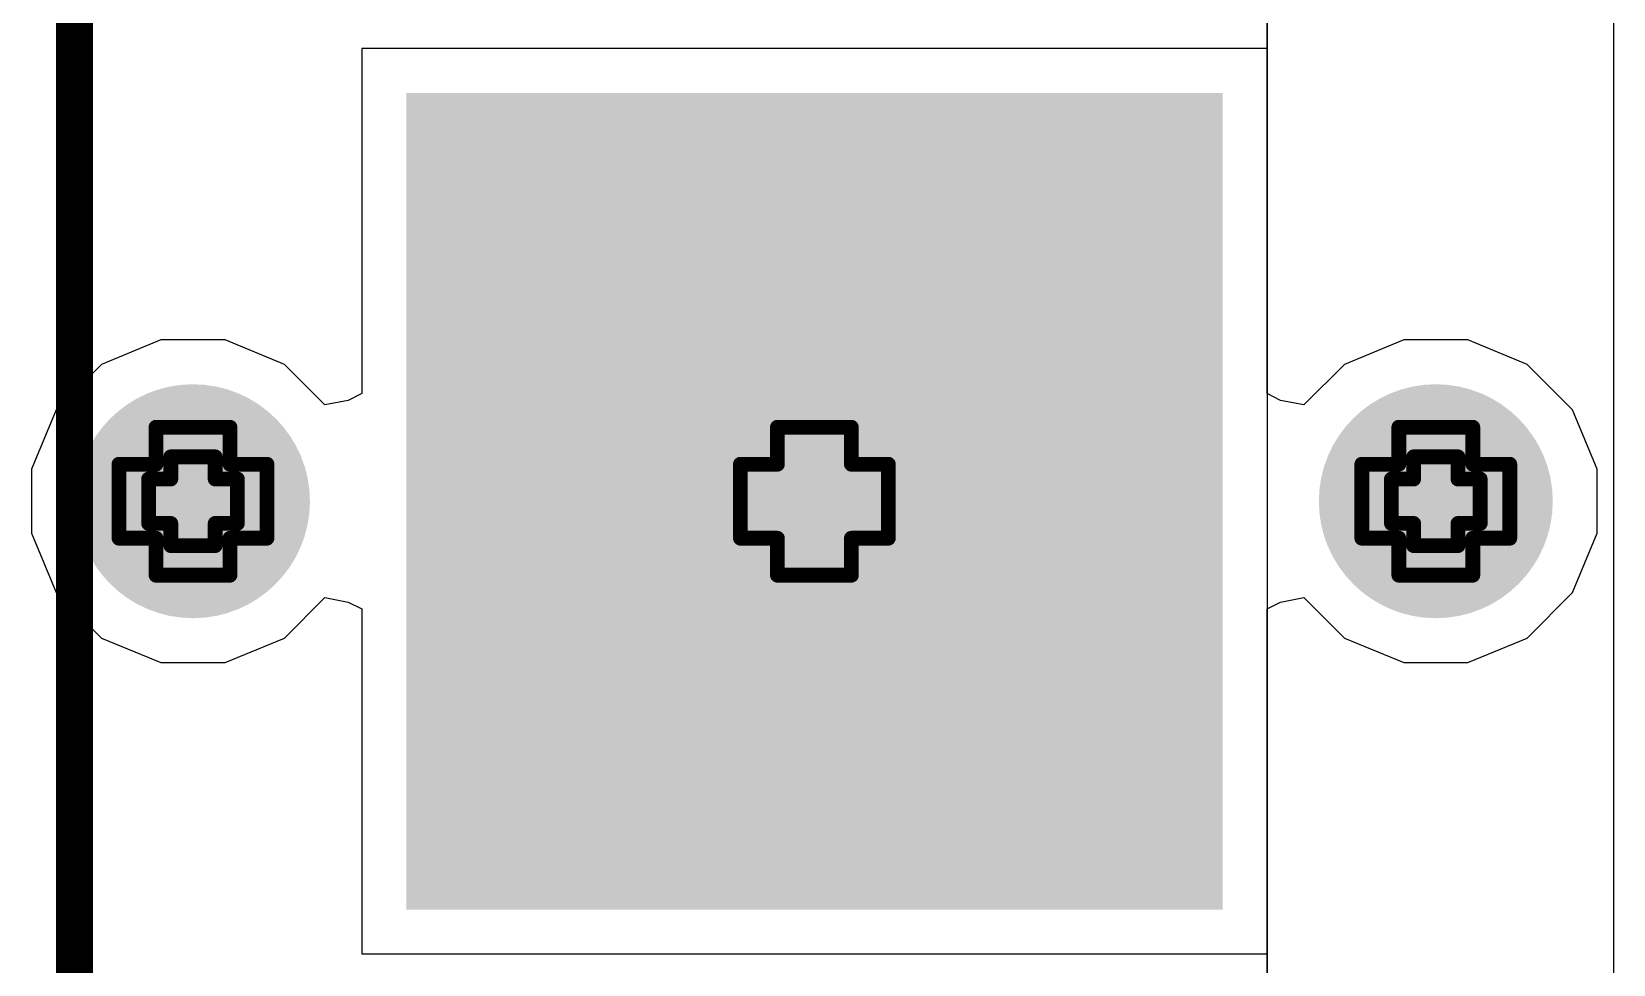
# Model space of a CAD drawing. Header units: inches. Extents: x -7 to 5163, y -3 to 5149.
# Drawn here: x 5.44 to 10.87, y 184.97 to 188.18 of the extents above; entities that cross this region are included whole.
import ezdxf

# ---------------------------------------------------------------- set-up
doc = ezdxf.new("R2010")
doc.units = ezdxf.units.IN
for name, color, linetype in [('Bottom Layer', 5, 'Continuous'), ('Bottom Solder', 6, 'Continuous'), ('Drill Drawing', 1, 'Continuous'), ('GND', 76, 'Continuous'), ('Multi-Layer', 9, 'Continuous'), ('Pad Holes', 156, 'Continuous'), ('PWR', 16, 'Continuous'), ('Top Layer', 1, 'Continuous'), ('Top Overlay', 2, 'Continuous'), ('Top Solder', 216, 'Continuous'), ('Via Holes', 16, 'Continuous')]:
    doc.layers.add(name, color=color, linetype=linetype)

# ---------------------------------------------------------------- blocks, each defined once
blk = doc.blocks.new('1729128_68')
at = {"layer": 'Bottom Layer'}
blk.add_hatch(color=5, dxfattribs=at).paths.add_polyline_path([(-3.84, 1.3), (-1.24, 1.3), (-1.24, -1.3), (-3.84, -1.3)])
at = {"layer": 'Bottom Solder'}
blk.add_hatch(color=6, dxfattribs=at).paths.add_polyline_path([(-3.9416, 1.4016), (-1.1384, 1.4016), (-1.1384, -1.4016), (-3.9416, -1.4016)])
at = {"layer": 'GND'}
blk.add_hatch(color=76, dxfattribs=at).paths.add_polyline_path([(-3.84, 1.3), (-1.24, 1.3), (-1.24, -1.3), (-3.84, -1.3)])
at = {"layer": 'Multi-Layer'}
blk.add_hatch(color=9, dxfattribs=at).paths.add_polyline_path([(-3.84, 1.3), (-1.24, 1.3), (-1.24, -1.3), (-3.84, -1.3)])
at = {"layer": 'Pad Holes'}
h = blk.add_hatch(color=7, dxfattribs=at)
edge = h.paths.add_edge_path()
edge.add_arc((-2.54, 0), 0.66, 0, 360)
at = {"layer": 'PWR'}
blk.add_hatch(color=16, dxfattribs=at).paths.add_polyline_path([(-3.84, 1.3), (-1.24, 1.3), (-1.24, -1.3), (-3.84, -1.3)])
at = {"layer": 'Top Layer'}
blk.add_hatch(color=1, dxfattribs=at).paths.add_polyline_path([(-3.84, 1.3), (-1.24, 1.3), (-1.24, -1.3), (-3.84, -1.3)])
at = {"layer": 'Top Solder'}
blk.add_hatch(color=216, dxfattribs=at).paths.add_polyline_path([(-3.9416, 1.4016), (-1.1384, 1.4016), (-1.1384, -1.4016), (-3.9416, -1.4016)])
at = {"layer": 'Top Overlay'}
blk.add_lwpolyline([(-5.08, -4.05, 0.127, 0.127, 0), (-5.08, 4.1, 0.127, 0.127, 0)], format="xyseb", dxfattribs=at)

msp = doc.modelspace()

# ---------------------------------------------------------------- hatches: boundary and pattern name
at = {"layer": 'Bottom Layer'}
h = msp.add_hatch(color=5, dxfattribs=at)
edge = h.paths.add_edge_path()
edge.add_arc((5.9944, 186.563), 0.3, 0, 360)
h = msp.add_hatch(color=5, dxfattribs=at)
edge = h.paths.add_edge_path()
edge.add_arc((10.2616, 186.563), 0.3, 0, 360)
at = {"layer": 'Bottom Solder'}
h = msp.add_hatch(color=6, dxfattribs=at)
edge = h.paths.add_edge_path()
edge.add_arc((5.9944, 186.563), 0.4016, 0, 360)
h = msp.add_hatch(color=6, dxfattribs=at)
edge = h.paths.add_edge_path()
edge.add_arc((10.2616, 186.563), 0.4016, 0, 360)
at = {"layer": 'GND'}
h = msp.add_hatch(color=76, dxfattribs=at)
edge = h.paths.add_edge_path()
edge.add_arc((5.9944, 186.563), 0.3, 0, 360)
h = msp.add_hatch(color=76, dxfattribs=at)
edge = h.paths.add_edge_path()
edge.add_arc((10.2616, 186.563), 0.3, 0, 360)
at = {"layer": 'PWR'}
h = msp.add_hatch(color=16, dxfattribs=at)
edge = h.paths.add_edge_path()
edge.add_arc((5.9944, 186.563), 0.3, 0, 360)
h = msp.add_hatch(color=16, dxfattribs=at)
edge = h.paths.add_edge_path()
edge.add_arc((10.2616, 186.563), 0.3, 0, 360)
at = {"layer": 'Top Layer'}
h = msp.add_hatch(color=1, dxfattribs=at)
edge = h.paths.add_edge_path()
edge.add_arc((5.9944, 186.563), 0.3, 0, 360)
h = msp.add_hatch(color=1, dxfattribs=at)
edge = h.paths.add_edge_path()
edge.add_arc((10.2616, 186.563), 0.3, 0, 360)
at = {"layer": 'Top Solder'}
h = msp.add_hatch(color=216, dxfattribs=at)
edge = h.paths.add_edge_path()
edge.add_arc((5.9944, 186.563), 0.4016, 0, 360)
h = msp.add_hatch(color=216, dxfattribs=at)
edge = h.paths.add_edge_path()
edge.add_arc((10.2616, 186.563), 0.4016, 0, 360)
at = {"layer": 'Via Holes'}
h = msp.add_hatch(color=7, dxfattribs=at)
edge = h.paths.add_edge_path()
edge.add_arc((5.9944, 186.563), 0.15, 0, 360)
h = msp.add_hatch(color=7, dxfattribs=at)
edge = h.paths.add_edge_path()
edge.add_arc((10.2616, 186.563), 0.15, 0, 360)

# ---------------------------------------------------------------- linework, layer by layer
at = {"layer": 'Bottom Layer'}
for p, q in [((9.682, 188.117), (6.574, 188.117)), ((6.574, 188.117), (6.574, 186.9328)), ((9.682, 186.9328), (9.682, 188.117)), ((5.8842, 187.117), (5.6806, 187.0327)), ((6.1046, 187.117), (5.8842, 187.117)), ((6.3082, 187.0327), (6.1046, 187.117)), ((10.1514, 187.117), (9.9478, 187.0327)), ((10.3718, 187.117), (10.1514, 187.117)), ((10.5754, 187.0327), (10.3718, 187.117)), ((5.6806, 187.0327), (5.5247, 186.8768)), ((6.447, 186.8939), (6.3082, 187.0327)), ((9.9478, 187.0327), (9.809, 186.8939)), ((10.7313, 186.8768), (10.5754, 187.0327)), ((6.574, 186.9328), (6.5276, 186.9092)), ((9.7284, 186.9092), (9.682, 186.9328)), ((5.5247, 186.8768), (5.4404, 186.6732)), ((6.5276, 186.9092), (6.447, 186.8939)), ((9.809, 186.8939), (9.7284, 186.9092)), ((10.8156, 186.6732), (10.7313, 186.8768)), ((5.4404, 186.6732), (5.4404, 186.4528)), ((10.8156, 186.4528), (10.8156, 186.6732)), ((5.4404, 186.4528), (5.5247, 186.2492)), ((10.7313, 186.2492), (10.8156, 186.4528)), ((5.5247, 186.2492), (5.6806, 186.0933)), ((6.3082, 186.0933), (6.447, 186.2321)), ((6.447, 186.2321), (6.5276, 186.2168)), ((9.7284, 186.2168), (9.809, 186.2321)), ((9.809, 186.2321), (9.9478, 186.0933)), ((10.5754, 186.0933), (10.7313, 186.2492)), ((6.5276, 186.2168), (6.574, 186.1932)), ((6.574, 186.1932), (6.574, 185.009)), ((9.682, 186.1932), (9.7284, 186.2168)), ((9.682, 185.009), (9.682, 186.1932)), ((5.6806, 186.0933), (5.8842, 186.009)), ((6.1046, 186.009), (6.3082, 186.0933)), ((9.9478, 186.0933), (10.1514, 186.009)), ((10.3718, 186.009), (10.5754, 186.0933)), ((5.8842, 186.009), (6.1046, 186.009)), ((10.1514, 186.009), (10.3718, 186.009)), ((6.574, 185.009), (9.682, 185.009))]:
    msp.add_line(p, q, dxfattribs=at)
at = {"layer": 'Drill Drawing'}
for points in [[(5.8674, 186.69, 0.0508, 0.0508, 0), (5.8674, 186.817, 0.0508, 0.0508, 0)], [(5.8674, 186.817, 0.0508, 0.0508, 0), (6.1214, 186.817, 0.0508, 0.0508, 0)], [(6.1214, 186.69, 0.0508, 0.0508, 0), (6.1214, 186.817, 0.0508, 0.0508, 0)], [(8.001, 186.69, 0.0508, 0.0508, 0), (8.001, 186.817, 0.0508, 0.0508, 0)], [(8.001, 186.817, 0.0508, 0.0508, 0), (8.255, 186.817, 0.0508, 0.0508, 0)], [(8.255, 186.69, 0.0508, 0.0508, 0), (8.255, 186.817, 0.0508, 0.0508, 0)], [(10.1346, 186.69, 0.0508, 0.0508, 0), (10.1346, 186.817, 0.0508, 0.0508, 0)], [(10.1346, 186.817, 0.0508, 0.0508, 0), (10.3886, 186.817, 0.0508, 0.0508, 0)], [(10.3886, 186.69, 0.0508, 0.0508, 0), (10.3886, 186.817, 0.0508, 0.0508, 0)], [(5.7404, 186.436, 0.0508, 0.0508, 0), (5.7404, 186.69, 0.0508, 0.0508, 0)], [(5.7404, 186.69, 0.0508, 0.0508, 0), (5.8674, 186.69, 0.0508, 0.0508, 0)], [(5.9182, 186.6392, 0.0508, 0.0508, 0), (5.9182, 186.7154, 0.0508, 0.0508, 0)], [(5.9182, 186.7154, 0.0508, 0.0508, 0), (6.0706, 186.7154, 0.0508, 0.0508, 0)], [(6.0706, 186.6392, 0.0508, 0.0508, 0), (6.0706, 186.7154, 0.0508, 0.0508, 0)], [(6.1214, 186.69, 0.0508, 0.0508, 0), (6.2484, 186.69, 0.0508, 0.0508, 0)], [(6.2484, 186.436, 0.0508, 0.0508, 0), (6.2484, 186.69, 0.0508, 0.0508, 0)], [(7.874, 186.436, 0.0508, 0.0508, 0), (7.874, 186.69, 0.0508, 0.0508, 0)], [(7.874, 186.69, 0.0508, 0.0508, 0), (8.001, 186.69, 0.0508, 0.0508, 0)], [(8.255, 186.69, 0.0508, 0.0508, 0), (8.382, 186.69, 0.0508, 0.0508, 0)], [(8.382, 186.436, 0.0508, 0.0508, 0), (8.382, 186.69, 0.0508, 0.0508, 0)], [(10.0076, 186.436, 0.0508, 0.0508, 0), (10.0076, 186.69, 0.0508, 0.0508, 0)], [(10.0076, 186.69, 0.0508, 0.0508, 0), (10.1346, 186.69, 0.0508, 0.0508, 0)], [(10.1854, 186.6392, 0.0508, 0.0508, 0), (10.1854, 186.7154, 0.0508, 0.0508, 0)], [(10.1854, 186.7154, 0.0508, 0.0508, 0), (10.3378, 186.7154, 0.0508, 0.0508, 0)], [(10.3378, 186.6392, 0.0508, 0.0508, 0), (10.3378, 186.7154, 0.0508, 0.0508, 0)], [(10.3886, 186.69, 0.0508, 0.0508, 0), (10.5156, 186.69, 0.0508, 0.0508, 0)], [(10.5156, 186.436, 0.0508, 0.0508, 0), (10.5156, 186.69, 0.0508, 0.0508, 0)], [(5.842, 186.4868, 0.0508, 0.0508, 0), (5.842, 186.6392, 0.0508, 0.0508, 0)], [(5.842, 186.6392, 0.0508, 0.0508, 0), (5.9182, 186.6392, 0.0508, 0.0508, 0)], [(6.0706, 186.6392, 0.0508, 0.0508, 0), (6.1468, 186.6392, 0.0508, 0.0508, 0)], [(6.1468, 186.4868, 0.0508, 0.0508, 0), (6.1468, 186.6392, 0.0508, 0.0508, 0)], [(10.1092, 186.4868, 0.0508, 0.0508, 0), (10.1092, 186.6392, 0.0508, 0.0508, 0)], [(10.1092, 186.6392, 0.0508, 0.0508, 0), (10.1854, 186.6392, 0.0508, 0.0508, 0)], [(10.3378, 186.6392, 0.0508, 0.0508, 0), (10.414, 186.6392, 0.0508, 0.0508, 0)], [(10.414, 186.4868, 0.0508, 0.0508, 0), (10.414, 186.6392, 0.0508, 0.0508, 0)], [(5.842, 186.4868, 0.0508, 0.0508, 0), (5.9182, 186.4868, 0.0508, 0.0508, 0)], [(5.9182, 186.4106, 0.0508, 0.0508, 0), (5.9182, 186.4868, 0.0508, 0.0508, 0)], [(6.0706, 186.4868, 0.0508, 0.0508, 0), (6.1468, 186.4868, 0.0508, 0.0508, 0)], [(6.0706, 186.4106, 0.0508, 0.0508, 0), (6.0706, 186.4868, 0.0508, 0.0508, 0)], [(10.1092, 186.4868, 0.0508, 0.0508, 0), (10.1854, 186.4868, 0.0508, 0.0508, 0)], [(10.1854, 186.4106, 0.0508, 0.0508, 0), (10.1854, 186.4868, 0.0508, 0.0508, 0)], [(10.3378, 186.4868, 0.0508, 0.0508, 0), (10.414, 186.4868, 0.0508, 0.0508, 0)], [(10.3378, 186.4106, 0.0508, 0.0508, 0), (10.3378, 186.4868, 0.0508, 0.0508, 0)], [(5.7404, 186.436, 0.0508, 0.0508, 0), (5.8674, 186.436, 0.0508, 0.0508, 0)], [(5.8674, 186.309, 0.0508, 0.0508, 0), (5.8674, 186.436, 0.0508, 0.0508, 0)], [(6.1214, 186.436, 0.0508, 0.0508, 0), (6.2484, 186.436, 0.0508, 0.0508, 0)], [(6.1214, 186.309, 0.0508, 0.0508, 0), (6.1214, 186.436, 0.0508, 0.0508, 0)], [(7.874, 186.436, 0.0508, 0.0508, 0), (8.001, 186.436, 0.0508, 0.0508, 0)], [(8.001, 186.309, 0.0508, 0.0508, 0), (8.001, 186.436, 0.0508, 0.0508, 0)], [(8.255, 186.436, 0.0508, 0.0508, 0), (8.382, 186.436, 0.0508, 0.0508, 0)], [(8.255, 186.309, 0.0508, 0.0508, 0), (8.255, 186.436, 0.0508, 0.0508, 0)], [(10.0076, 186.436, 0.0508, 0.0508, 0), (10.1346, 186.436, 0.0508, 0.0508, 0)], [(10.1346, 186.309, 0.0508, 0.0508, 0), (10.1346, 186.436, 0.0508, 0.0508, 0)], [(10.3886, 186.436, 0.0508, 0.0508, 0), (10.5156, 186.436, 0.0508, 0.0508, 0)], [(10.3886, 186.309, 0.0508, 0.0508, 0), (10.3886, 186.436, 0.0508, 0.0508, 0)], [(5.9182, 186.4106, 0.0508, 0.0508, 0), (6.0706, 186.4106, 0.0508, 0.0508, 0)], [(10.1854, 186.4106, 0.0508, 0.0508, 0), (10.3378, 186.4106, 0.0508, 0.0508, 0)], [(5.8674, 186.309, 0.0508, 0.0508, 0), (6.1214, 186.309, 0.0508, 0.0508, 0)], [(8.001, 186.309, 0.0508, 0.0508, 0), (8.255, 186.309, 0.0508, 0.0508, 0)], [(10.1346, 186.309, 0.0508, 0.0508, 0), (10.3886, 186.309, 0.0508, 0.0508, 0)]]:
    msp.add_lwpolyline(points, format="xyseb", dxfattribs=at)
for points in [[(5.8547, 186.817, 0.0254, 0.0254, 1), (5.8801, 186.817, 0.0254, 0.0254, 1)], [(5.8547, 186.817, 0.0254, 0.0254, 1), (5.8801, 186.817, 0.0254, 0.0254, 1)], [(6.1087, 186.817, 0.0254, 0.0254, 1), (6.1341, 186.817, 0.0254, 0.0254, 1)], [(6.1087, 186.817, 0.0254, 0.0254, 1), (6.1341, 186.817, 0.0254, 0.0254, 1)], [(7.9883, 186.817, 0.0254, 0.0254, 1), (8.0137, 186.817, 0.0254, 0.0254, 1)], [(7.9883, 186.817, 0.0254, 0.0254, 1), (8.0137, 186.817, 0.0254, 0.0254, 1)], [(8.2423, 186.817, 0.0254, 0.0254, 1), (8.2677, 186.817, 0.0254, 0.0254, 1)], [(8.2423, 186.817, 0.0254, 0.0254, 1), (8.2677, 186.817, 0.0254, 0.0254, 1)], [(10.1219, 186.817, 0.0254, 0.0254, 1), (10.1473, 186.817, 0.0254, 0.0254, 1)], [(10.1219, 186.817, 0.0254, 0.0254, 1), (10.1473, 186.817, 0.0254, 0.0254, 1)], [(10.3759, 186.817, 0.0254, 0.0254, 1), (10.4013, 186.817, 0.0254, 0.0254, 1)], [(10.3759, 186.817, 0.0254, 0.0254, 1), (10.4013, 186.817, 0.0254, 0.0254, 1)], [(5.7277, 186.69, 0.0254, 0.0254, 1), (5.7531, 186.69, 0.0254, 0.0254, 1)], [(5.7277, 186.69, 0.0254, 0.0254, 1), (5.7531, 186.69, 0.0254, 0.0254, 1)], [(5.8547, 186.69, 0.0254, 0.0254, 1), (5.8801, 186.69, 0.0254, 0.0254, 1)], [(5.8547, 186.69, 0.0254, 0.0254, 1), (5.8801, 186.69, 0.0254, 0.0254, 1)], [(5.9055, 186.7154, 0.0254, 0.0254, 1), (5.9309, 186.7154, 0.0254, 0.0254, 1)], [(5.9055, 186.7154, 0.0254, 0.0254, 1), (5.9309, 186.7154, 0.0254, 0.0254, 1)], [(6.0579, 186.7154, 0.0254, 0.0254, 1), (6.0833, 186.7154, 0.0254, 0.0254, 1)], [(6.0579, 186.7154, 0.0254, 0.0254, 1), (6.0833, 186.7154, 0.0254, 0.0254, 1)], [(6.1087, 186.69, 0.0254, 0.0254, 1), (6.1341, 186.69, 0.0254, 0.0254, 1)], [(6.1087, 186.69, 0.0254, 0.0254, 1), (6.1341, 186.69, 0.0254, 0.0254, 1)], [(6.2357, 186.69, 0.0254, 0.0254, 1), (6.2611, 186.69, 0.0254, 0.0254, 1)], [(6.2357, 186.69, 0.0254, 0.0254, 1), (6.2611, 186.69, 0.0254, 0.0254, 1)], [(7.8613, 186.69, 0.0254, 0.0254, 1), (7.8867, 186.69, 0.0254, 0.0254, 1)], [(7.8613, 186.69, 0.0254, 0.0254, 1), (7.8867, 186.69, 0.0254, 0.0254, 1)], [(7.9883, 186.69, 0.0254, 0.0254, 1), (8.0137, 186.69, 0.0254, 0.0254, 1)], [(7.9883, 186.69, 0.0254, 0.0254, 1), (8.0137, 186.69, 0.0254, 0.0254, 1)], [(8.2423, 186.69, 0.0254, 0.0254, 1), (8.2677, 186.69, 0.0254, 0.0254, 1)], [(8.2423, 186.69, 0.0254, 0.0254, 1), (8.2677, 186.69, 0.0254, 0.0254, 1)], [(8.3693, 186.69, 0.0254, 0.0254, 1), (8.3947, 186.69, 0.0254, 0.0254, 1)], [(8.3693, 186.69, 0.0254, 0.0254, 1), (8.3947, 186.69, 0.0254, 0.0254, 1)], [(9.9949, 186.69, 0.0254, 0.0254, 1), (10.0203, 186.69, 0.0254, 0.0254, 1)], [(9.9949, 186.69, 0.0254, 0.0254, 1), (10.0203, 186.69, 0.0254, 0.0254, 1)], [(10.1219, 186.69, 0.0254, 0.0254, 1), (10.1473, 186.69, 0.0254, 0.0254, 1)], [(10.1219, 186.69, 0.0254, 0.0254, 1), (10.1473, 186.69, 0.0254, 0.0254, 1)], [(10.1727, 186.7154, 0.0254, 0.0254, 1), (10.1981, 186.7154, 0.0254, 0.0254, 1)], [(10.1727, 186.7154, 0.0254, 0.0254, 1), (10.1981, 186.7154, 0.0254, 0.0254, 1)], [(10.3251, 186.7154, 0.0254, 0.0254, 1), (10.3505, 186.7154, 0.0254, 0.0254, 1)], [(10.3251, 186.7154, 0.0254, 0.0254, 1), (10.3505, 186.7154, 0.0254, 0.0254, 1)], [(10.3759, 186.69, 0.0254, 0.0254, 1), (10.4013, 186.69, 0.0254, 0.0254, 1)], [(10.3759, 186.69, 0.0254, 0.0254, 1), (10.4013, 186.69, 0.0254, 0.0254, 1)], [(10.5029, 186.69, 0.0254, 0.0254, 1), (10.5283, 186.69, 0.0254, 0.0254, 1)], [(10.5029, 186.69, 0.0254, 0.0254, 1), (10.5283, 186.69, 0.0254, 0.0254, 1)], [(5.8293, 186.6392, 0.0254, 0.0254, 1), (5.8547, 186.6392, 0.0254, 0.0254, 1)], [(5.8293, 186.6392, 0.0254, 0.0254, 1), (5.8547, 186.6392, 0.0254, 0.0254, 1)], [(5.9055, 186.6392, 0.0254, 0.0254, 1), (5.9309, 186.6392, 0.0254, 0.0254, 1)], [(5.9055, 186.6392, 0.0254, 0.0254, 1), (5.9309, 186.6392, 0.0254, 0.0254, 1)], [(6.0579, 186.6392, 0.0254, 0.0254, 1), (6.0833, 186.6392, 0.0254, 0.0254, 1)], [(6.0579, 186.6392, 0.0254, 0.0254, 1), (6.0833, 186.6392, 0.0254, 0.0254, 1)], [(6.1341, 186.6392, 0.0254, 0.0254, 1), (6.1595, 186.6392, 0.0254, 0.0254, 1)], [(6.1341, 186.6392, 0.0254, 0.0254, 1), (6.1595, 186.6392, 0.0254, 0.0254, 1)], [(10.0965, 186.6392, 0.0254, 0.0254, 1), (10.1219, 186.6392, 0.0254, 0.0254, 1)], [(10.0965, 186.6392, 0.0254, 0.0254, 1), (10.1219, 186.6392, 0.0254, 0.0254, 1)], [(10.1727, 186.6392, 0.0254, 0.0254, 1), (10.1981, 186.6392, 0.0254, 0.0254, 1)], [(10.1727, 186.6392, 0.0254, 0.0254, 1), (10.1981, 186.6392, 0.0254, 0.0254, 1)], [(10.3251, 186.6392, 0.0254, 0.0254, 1), (10.3505, 186.6392, 0.0254, 0.0254, 1)], [(10.3251, 186.6392, 0.0254, 0.0254, 1), (10.3505, 186.6392, 0.0254, 0.0254, 1)], [(10.4013, 186.6392, 0.0254, 0.0254, 1), (10.4267, 186.6392, 0.0254, 0.0254, 1)], [(10.4013, 186.6392, 0.0254, 0.0254, 1), (10.4267, 186.6392, 0.0254, 0.0254, 1)], [(5.8293, 186.4868, 0.0254, 0.0254, 1), (5.8547, 186.4868, 0.0254, 0.0254, 1)], [(5.8293, 186.4868, 0.0254, 0.0254, 1), (5.8547, 186.4868, 0.0254, 0.0254, 1)], [(5.9055, 186.4868, 0.0254, 0.0254, 1), (5.9309, 186.4868, 0.0254, 0.0254, 1)], [(5.9055, 186.4868, 0.0254, 0.0254, 1), (5.9309, 186.4868, 0.0254, 0.0254, 1)], [(6.0579, 186.4868, 0.0254, 0.0254, 1), (6.0833, 186.4868, 0.0254, 0.0254, 1)], [(6.0579, 186.4868, 0.0254, 0.0254, 1), (6.0833, 186.4868, 0.0254, 0.0254, 1)], [(6.1341, 186.4868, 0.0254, 0.0254, 1), (6.1595, 186.4868, 0.0254, 0.0254, 1)], [(6.1341, 186.4868, 0.0254, 0.0254, 1), (6.1595, 186.4868, 0.0254, 0.0254, 1)], [(10.0965, 186.4868, 0.0254, 0.0254, 1), (10.1219, 186.4868, 0.0254, 0.0254, 1)], [(10.0965, 186.4868, 0.0254, 0.0254, 1), (10.1219, 186.4868, 0.0254, 0.0254, 1)], [(10.1727, 186.4868, 0.0254, 0.0254, 1), (10.1981, 186.4868, 0.0254, 0.0254, 1)], [(10.1727, 186.4868, 0.0254, 0.0254, 1), (10.1981, 186.4868, 0.0254, 0.0254, 1)], [(10.3251, 186.4868, 0.0254, 0.0254, 1), (10.3505, 186.4868, 0.0254, 0.0254, 1)], [(10.3251, 186.4868, 0.0254, 0.0254, 1), (10.3505, 186.4868, 0.0254, 0.0254, 1)], [(10.4013, 186.4868, 0.0254, 0.0254, 1), (10.4267, 186.4868, 0.0254, 0.0254, 1)], [(10.4013, 186.4868, 0.0254, 0.0254, 1), (10.4267, 186.4868, 0.0254, 0.0254, 1)], [(5.7277, 186.436, 0.0254, 0.0254, 1), (5.7531, 186.436, 0.0254, 0.0254, 1)], [(5.7277, 186.436, 0.0254, 0.0254, 1), (5.7531, 186.436, 0.0254, 0.0254, 1)], [(5.8547, 186.436, 0.0254, 0.0254, 1), (5.8801, 186.436, 0.0254, 0.0254, 1)], [(5.8547, 186.436, 0.0254, 0.0254, 1), (5.8801, 186.436, 0.0254, 0.0254, 1)], [(6.1087, 186.436, 0.0254, 0.0254, 1), (6.1341, 186.436, 0.0254, 0.0254, 1)], [(6.1087, 186.436, 0.0254, 0.0254, 1), (6.1341, 186.436, 0.0254, 0.0254, 1)], [(6.2357, 186.436, 0.0254, 0.0254, 1), (6.2611, 186.436, 0.0254, 0.0254, 1)], [(6.2357, 186.436, 0.0254, 0.0254, 1), (6.2611, 186.436, 0.0254, 0.0254, 1)], [(7.8613, 186.436, 0.0254, 0.0254, 1), (7.8867, 186.436, 0.0254, 0.0254, 1)], [(7.8613, 186.436, 0.0254, 0.0254, 1), (7.8867, 186.436, 0.0254, 0.0254, 1)], [(7.9883, 186.436, 0.0254, 0.0254, 1), (8.0137, 186.436, 0.0254, 0.0254, 1)], [(7.9883, 186.436, 0.0254, 0.0254, 1), (8.0137, 186.436, 0.0254, 0.0254, 1)], [(8.2423, 186.436, 0.0254, 0.0254, 1), (8.2677, 186.436, 0.0254, 0.0254, 1)], [(8.2423, 186.436, 0.0254, 0.0254, 1), (8.2677, 186.436, 0.0254, 0.0254, 1)], [(8.3693, 186.436, 0.0254, 0.0254, 1), (8.3947, 186.436, 0.0254, 0.0254, 1)], [(8.3693, 186.436, 0.0254, 0.0254, 1), (8.3947, 186.436, 0.0254, 0.0254, 1)], [(9.9949, 186.436, 0.0254, 0.0254, 1), (10.0203, 186.436, 0.0254, 0.0254, 1)], [(9.9949, 186.436, 0.0254, 0.0254, 1), (10.0203, 186.436, 0.0254, 0.0254, 1)], [(10.1219, 186.436, 0.0254, 0.0254, 1), (10.1473, 186.436, 0.0254, 0.0254, 1)], [(10.1219, 186.436, 0.0254, 0.0254, 1), (10.1473, 186.436, 0.0254, 0.0254, 1)], [(10.3759, 186.436, 0.0254, 0.0254, 1), (10.4013, 186.436, 0.0254, 0.0254, 1)], [(10.3759, 186.436, 0.0254, 0.0254, 1), (10.4013, 186.436, 0.0254, 0.0254, 1)], [(10.5029, 186.436, 0.0254, 0.0254, 1), (10.5283, 186.436, 0.0254, 0.0254, 1)], [(10.5029, 186.436, 0.0254, 0.0254, 1), (10.5283, 186.436, 0.0254, 0.0254, 1)], [(5.9055, 186.4106, 0.0254, 0.0254, 1), (5.9309, 186.4106, 0.0254, 0.0254, 1)], [(5.9055, 186.4106, 0.0254, 0.0254, 1), (5.9309, 186.4106, 0.0254, 0.0254, 1)], [(6.0579, 186.4106, 0.0254, 0.0254, 1), (6.0833, 186.4106, 0.0254, 0.0254, 1)], [(6.0579, 186.4106, 0.0254, 0.0254, 1), (6.0833, 186.4106, 0.0254, 0.0254, 1)], [(10.1727, 186.4106, 0.0254, 0.0254, 1), (10.1981, 186.4106, 0.0254, 0.0254, 1)], [(10.1727, 186.4106, 0.0254, 0.0254, 1), (10.1981, 186.4106, 0.0254, 0.0254, 1)], [(10.3251, 186.4106, 0.0254, 0.0254, 1), (10.3505, 186.4106, 0.0254, 0.0254, 1)], [(10.3251, 186.4106, 0.0254, 0.0254, 1), (10.3505, 186.4106, 0.0254, 0.0254, 1)], [(5.8547, 186.309, 0.0254, 0.0254, 1), (5.8801, 186.309, 0.0254, 0.0254, 1)], [(5.8547, 186.309, 0.0254, 0.0254, 1), (5.8801, 186.309, 0.0254, 0.0254, 1)], [(6.1087, 186.309, 0.0254, 0.0254, 1), (6.1341, 186.309, 0.0254, 0.0254, 1)], [(6.1087, 186.309, 0.0254, 0.0254, 1), (6.1341, 186.309, 0.0254, 0.0254, 1)], [(7.9883, 186.309, 0.0254, 0.0254, 1), (8.0137, 186.309, 0.0254, 0.0254, 1)], [(7.9883, 186.309, 0.0254, 0.0254, 1), (8.0137, 186.309, 0.0254, 0.0254, 1)], [(8.2423, 186.309, 0.0254, 0.0254, 1), (8.2677, 186.309, 0.0254, 0.0254, 1)], [(8.2423, 186.309, 0.0254, 0.0254, 1), (8.2677, 186.309, 0.0254, 0.0254, 1)], [(10.1219, 186.309, 0.0254, 0.0254, 1), (10.1473, 186.309, 0.0254, 0.0254, 1)], [(10.1219, 186.309, 0.0254, 0.0254, 1), (10.1473, 186.309, 0.0254, 0.0254, 1)], [(10.3759, 186.309, 0.0254, 0.0254, 1), (10.4013, 186.309, 0.0254, 0.0254, 1)], [(10.3759, 186.309, 0.0254, 0.0254, 1), (10.4013, 186.309, 0.0254, 0.0254, 1)]]:
    msp.add_lwpolyline(points, format="xyseb", close=True, dxfattribs=at)
at = {"layer": 'GND'}
for p, q in [((9.682, 190.2589), (9.682, 183.1594)), ((9.682, 188.117), (9.682, 188.9618)), ((9.682, 186.9328), (9.682, 188.117)), ((10.1514, 187.117), (9.9478, 187.0327)), ((10.3718, 187.117), (10.1514, 187.117)), ((10.5754, 187.0327), (10.3718, 187.117)), ((9.9478, 187.0327), (9.809, 186.8939)), ((10.7313, 186.8768), (10.5754, 187.0327)), ((9.7284, 186.9092), (9.682, 186.9328)), ((9.809, 186.8939), (9.7284, 186.9092)), ((10.8156, 186.6732), (10.7313, 186.8768)), ((10.8156, 186.4528), (10.8156, 186.6732)), ((10.7313, 186.2492), (10.8156, 186.4528)), ((9.7284, 186.2168), (9.809, 186.2321)), ((9.809, 186.2321), (9.9478, 186.0933)), ((10.5754, 186.0933), (10.7313, 186.2492)), ((9.682, 186.1932), (9.7284, 186.2168)), ((9.682, 185.009), (9.682, 186.1932)), ((9.9478, 186.0933), (10.1514, 186.009)), ((10.3718, 186.009), (10.5754, 186.0933)), ((10.1514, 186.009), (10.3718, 186.009)), ((9.682, 184.1642), (9.682, 185.009))]:
    msp.add_line(p, q, dxfattribs=at)
at = {"layer": 'Top Layer'}
msp.add_line((10.8712, 190.2634), (10.8712, 176.7332), dxfattribs=at)

# ---------------------------------------------------------------- block references
msp.add_blockref('1729128_68', (10.668, 186.563))

doc.saveas('drawing.dxf')
